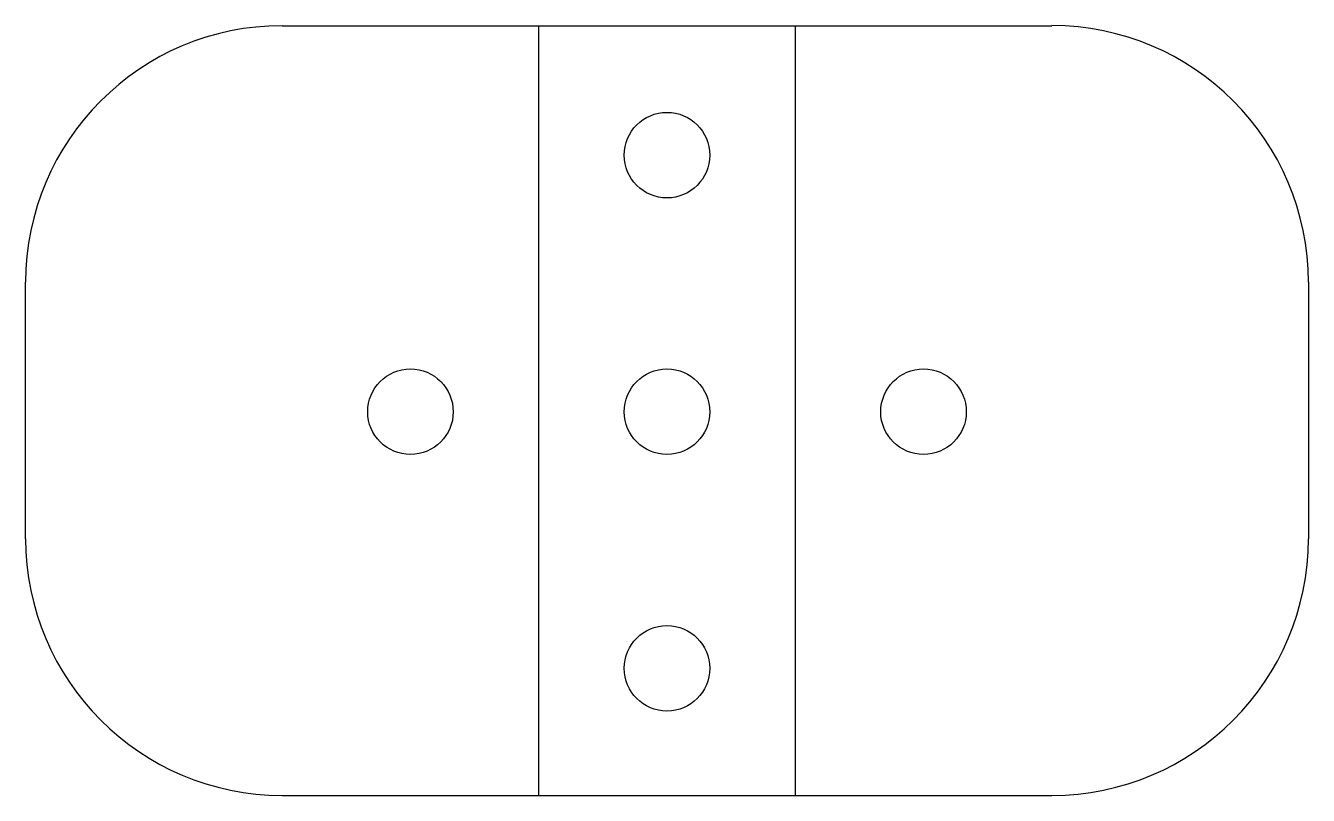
# Model space of a CAD drawing. Header units: millimetres. Extents: x -1458 to -1413, y 208.9 to 235.9.
import ezdxf

# ---------------------------------------------------------------- set-up
doc = ezdxf.new("R2010")
doc.units = ezdxf.units.MM
doc.layers.add('Default', color=7, linetype='Continuous')

msp = doc.modelspace()

# ---------------------------------------------------------------- linework, layer by layer
at = {"layer": 'Default', "color": 7, "linetype": 'Continuous'}
for p, q in [((-1448.966, 235.851), (-1421.966, 235.851)), ((-1439.966, 208.856), (-1439.966, 235.851)), ((-1430.966, 235.851), (-1430.966, 208.856)), ((-1457.966, 217.856), (-1457.966, 226.851)), ((-1412.966, 226.852), (-1412.966, 217.856)), ((-1448.966, 208.856), (-1421.966, 208.856))]:
    msp.add_line(p, q, dxfattribs=at)
for centre in [(-1435.466, 231.311), (-1444.466, 222.311), (-1435.466, 222.311), (-1426.466, 222.311), (-1435.466, 213.311)]:
    msp.add_circle(centre, 1.5, dxfattribs=at)
for centre, start, end in [((-1448.966, 226.851), 90, 180), ((-1421.966, 226.852), 0, 90), ((-1448.966, 217.856), 180, 270), ((-1421.966, 217.856), 270, 360)]:
    msp.add_arc(centre, 9, start, end, dxfattribs=at)

doc.saveas('drawing.dxf')
